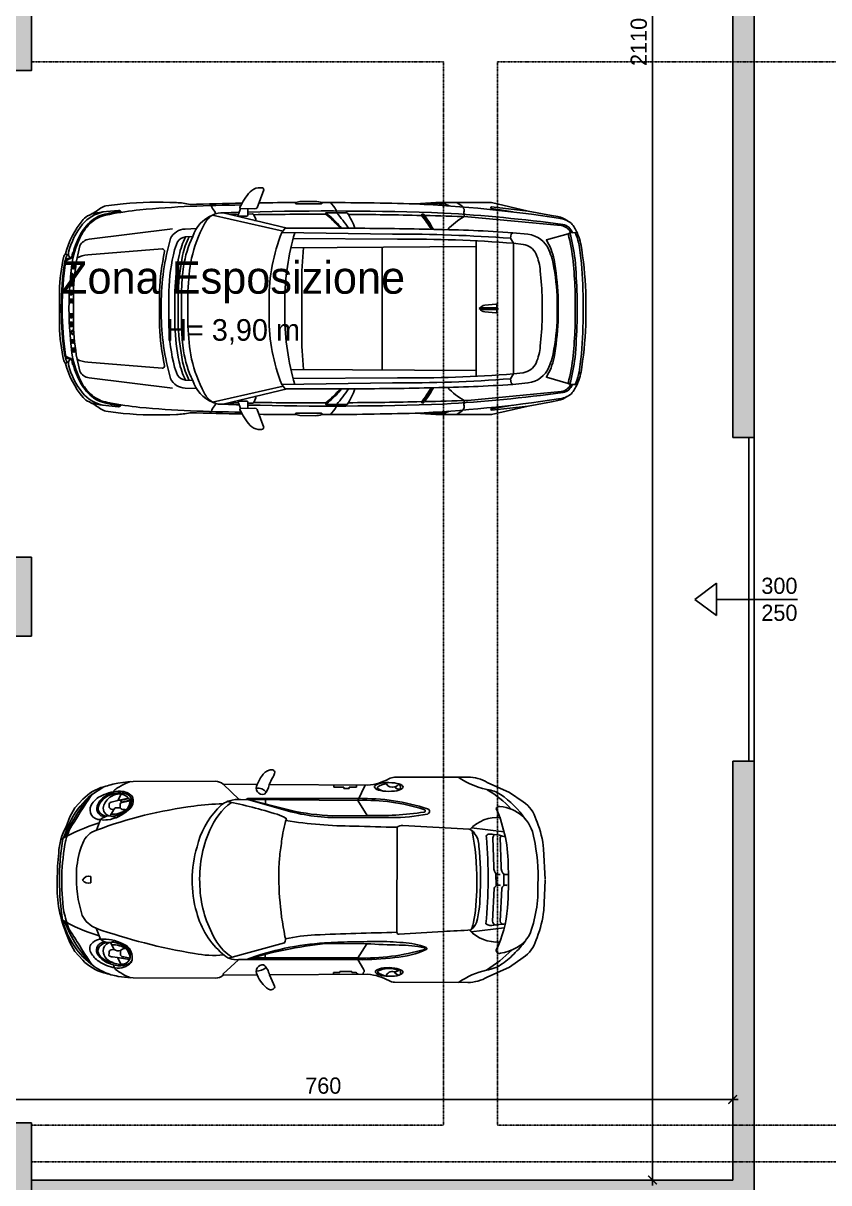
# Model space of a CAD drawing. Header units: millimetres. Extents: x 515 to 43442, y -1882 to 9936.
# Drawn here: x 16896 to 17643, y 6997 to 8072 of the extents above; entities that cross this region are included whole.
import ezdxf

# ---------------------------------------------------------------- set-up
doc = ezdxf.new("R2010")
doc.units = ezdxf.units.MM
doc.linetypes.add('35', pattern=[1.5, 0.5, -0.25, 0.5, -0.25])
doc.layers.get('Defpoints').update_dxf_attribs({"color": 31})
doc.layers.add('AUTO', color=9, linetype='Continuous', lineweight=15, true_color=0x808080)
doc.layers.add('CAMP sez', color=7, linetype='Continuous', lineweight=15, true_color=0xbdbdbd)
for name, color, linetype in [('INF', 8, 'Continuous'), ('Interni F', 33, 'Continuous'), ('Q_100_ESECUTIVO', 3, 'Continuous'), ('SEZ', 170, 'Continuous'), ('Testi', 7, 'Continuous'), ('VOLTE', 8, 'Continuous')]:
    doc.layers.add(name, color=color, linetype=linetype)
doc.styles.add('T_ESE_q100', font='bahnschrift.ttf', dxfattribs={"height": 15})
doc.dimstyles.new('ESE_q100', dxfattribs={"dimscale": 0, "dimtxt": 15, "dimasz": 8, "dimexe": 5, "dimexo": 10, "dimgap": 5, "dimtad": 1, "dimdec": 0, "dimrnd": 0.5, "dimzin": 0, "dimdsep": 46, "dimtxsty": 'T_ESE_q100', "dimblk": 'ARCHTICK', "dimcen": 0.09, "dimdle": 5, "dimadec": 0, "dimazin": 0, "dimtfac": 1, "dimtdec": 0, "dimtofl": 0, "dimtmove": 2, "dimatfit": 3, "dimldrblk": 'ARCHTICK', "dimfxl": 20, "dimfxlon": 1, "dimtolj": 1, "dimtzin": 0, "dimarcsym": 0})

# ---------------------------------------------------------------- blocks, each defined once
blk = doc.blocks.new('_ArchTick')
at = {"color": 0, "linetype": 'ByBlock', "const_width": 0.15}
blk.add_lwpolyline([(-0.5, -0.5), (0.5, 0.5)], dxfattribs=at)
blk = doc.blocks.new('*D187')
at = {"layer": 'Defpoints', "color": 0, "transparency": 16777216}
for p in [(17553.6, 7074.4), (16794.6, 7052.7), (17553.6, 7052.7)]:
    blk.add_point(p, dxfattribs=at)
at = {"layer": 'Q_100_ESECUTIVO', "color": 0, "lineweight": -2, "transparency": 16777216}
for p, q in [((16789.6, 7074.4), (17558.6, 7074.4)), ((16794.6, 7062.7), (16794.6, 7079.4)), ((17553.6, 7062.7), (17553.6, 7079.4))]:
    blk.add_line(p, q, dxfattribs=at)
at = {"layer": 'Q_100_ESECUTIVO', "color": 0, "lineweight": -2, "transparency": 16777216, "xscale": 8, "yscale": 8, "zscale": 8, "rotation": 180}
blk.add_blockref('_ArchTick', (16794.6, 7074.4), dxfattribs=at)
at = {"layer": 'Q_100_ESECUTIVO', "color": 0, "lineweight": -2, "transparency": 16777216, "xscale": 8, "yscale": 8, "zscale": 8}
blk.add_blockref('_ArchTick', (17553.6, 7074.4), dxfattribs=at)
at = {"layer": 'Q_100_ESECUTIVO', "color": 0, "transparency": 16777216, "insert": (17174.1, 7087.1), "char_height": 15, "attachment_point": 5, "style": 'T_ESE_q100'}
blk.add_mtext('\\A1;760', dxfattribs=at)
blk = doc.blocks.new('*D188')
at = {"layer": 'Defpoints', "color": 0, "transparency": 16777216}
for p in [(17479.3, 9108.7), (17553.6, 9108.7), (17553.6, 6999.7)]:
    blk.add_point(p, dxfattribs=at)
at = {"layer": 'Q_100_ESECUTIVO', "color": 0, "lineweight": -2, "transparency": 16777216}
for p, q in [((17479.3, 6994.7), (17479.3, 9113.7)), ((17499.3, 9108.7), (17474.3, 9108.7)), ((17499.3, 6999.7), (17474.3, 6999.7))]:
    blk.add_line(p, q, dxfattribs=at)
at = {"layer": 'Q_100_ESECUTIVO', "color": 0, "lineweight": -2, "transparency": 16777216, "xscale": 8, "yscale": 8, "zscale": 8}
for p, rotation in [((17479.3, 9108.7), 90), ((17479.3, 6999.7), 270)]:
    blk.add_blockref('_ArchTick', p, dxfattribs=dict(at, rotation=rotation))
at = {"layer": 'Q_100_ESECUTIVO', "color": 0, "transparency": 16777216, "insert": (17466.6, 8054.2), "char_height": 15, "attachment_point": 5, "rotation": 90, "style": 'T_ESE_q100'}
blk.add_mtext('\\A1;2110', dxfattribs=at)
blk = doc.blocks.new('*D167')
at = {"layer": 'Defpoints', "color": 0, "transparency": 16777216}
for p in [(20969.5, 8712.2), (16281.4, 5552.3), (16293.6, 5534.3)]:
    blk.add_point(p, dxfattribs=at)
at = {"layer": 'Q_100_ESECUTIVO', "color": 0, "lineweight": -2, "transparency": 16777216}
for p, q in [((20961.4, 8733.1), (16277.2, 5549.5)), ((20963.9, 8720.5), (20954.4, 8734.4)), ((16288, 5542.6), (16278.5, 5556.4))]:
    blk.add_line(p, q, dxfattribs=at)
at = {"layer": 'Q_100_ESECUTIVO', "color": 0, "lineweight": -2, "transparency": 16777216, "xscale": 8, "yscale": 8, "zscale": 8}
for p, rotation in [((20957.3, 8730.2), 34.20169827599207), ((16281.4, 5552.3), 214.2016982759921)]:
    blk.add_blockref('_ArchTick', p, dxfattribs=dict(at, rotation=rotation))
at = {"layer": 'Q_100_ESECUTIVO', "color": 0, "transparency": 16777216, "insert": (18612.2, 7151.7), "char_height": 15, "attachment_point": 5, "rotation": 34.2017, "style": 'T_ESE_q100'}
blk.add_mtext('\\A1;5655', dxfattribs=at)
blk = doc.blocks.new('dwgFree.com - 3')
at = {"layer": 'Interni F'}
for points in [[(-92, 1833, -0.598981), (-100, 1846, -0.063724), (-6, 1989, -0.140902), (69, 2027), (100, 2027, -0.407929), (120, 2008), (59, 1842, -0.23415), (37, 1831), (-92, 1833)], [(-1773, 907), (-1773, 1067, -0.051573), (-1732, 1393), (-1716, 1415, -0.118905), (-1553, 1731, -0.118225), (-1496, 1773, 0.043314), (-1392, 1836, -0.101047), (-1343, 1858), (-1183, 1879, -0.033869), (-689, 1889, -0.049371), (-563, 1872, -0.003372), (-80, 1884, -0.003372)], [(-1685, 907, -0.034112), (-1649, 1375, -0.072723), (-1552, 1619, -0.086605), (-1454, 1724, -0.123379), (-1309, 1780, -0.018509), (-1027, 1823, -0.020436), (-89, 1867, -0.020436)], [(-372, 1878), (-367, 1862, 0.102432), (-337, 1810, -0.171519), (-327, 1786)], [(-94, 1833), (-115, 1781, 0.420882), (-109, 1764), (-35, 1764, 0.360361), (-27, 1774), (-26, 1832)], [(76, 1886, -0.00239), (418, 1890, -0.00239)], [(423, 1876), (652, 1876, 0.522992), (659, 1890, 0.067079), (598, 1900), (455, 1899), (418, 1890, 0.93122), (423, 1876)], [(659, 1890, -0.006025), (1522, 1877), (1714, 1889), (2232, 1889), (2570, 1811), (2786, 1770), (2847, 1759, -0.105323), (2931, 1723)], [(905, 1651, 0.049281), (794, 1794, 0.17179), (778, 1839), (740, 1889)], [(1522, 1877, -0.026387), (2851, 1745, -0.158783), (2971, 1696, -0.088175), (3024, 1611, -0.080442), (3067, 1451, -0.032875), (3106, 1005), (3106, 907)], [(1825, 1639, -0.081122), (1979, 1760, -0.289167), (1980, 1780, -0.237479), (1975, 1800, 0.332239), (1971, 1835, 0.21105), (1960, 1855), (1911, 1889)], [(2430, 1802), (2231, 1834, -0.928428), (2231, 1849), (2570, 1811)], [(-1689, 1403), (-1689, 1429, -0.106106), (-1560, 1688, -0.160297), (-1367, 1803)], [(-1647, 1425, -0.059057), (-1574, 1602, -0.09843), (-1456, 1736, -0.088872), (-1373, 1776, -0.02769), (-1208, 1810, -0.189226), (-1200, 1799)], [(-1480, 1781, -0.047113), (-1373, 1802), (-1227, 1817, -0.196742), (-1208, 1810)], [(-642, 907), (-642, 936), (-642, 1066), (-635, 1193), (-623, 1298, -0.074182), (-538, 1575, -0.215699), (-356, 1774), (300, 1625)], [(-583, 907), (-583, 1068, -0.036648), (-548, 1375, -0.064788), (-433, 1687, -0.12196), (-356, 1774)], [(-356, 1774, -0.087027), (-302, 1792, -0.001707), (-108, 1799, -0.001707)], [(-27, 1801, -0.015934), (1787, 1792, -0.019178), (2893, 1686, -0.271052), (2981, 1610)], [(-27, 1783), (13, 1784, -0.327672), (27, 1777), (47, 1735, -0.460928), (36, 1723)], [(695, 1781, 0.003886), (27, 1777)], [(840, 1651, 0.038592), (790, 1709, 0.024434), (695, 1794), (695, 1781, -0.049234), (830, 1651)], [(695, 1794), (893, 1794, -0.080101), (965, 1651)], [(1582, 1770, 0.003949), (903, 1780)], [(1692, 1641, 0.043653), (1602, 1781), (1586, 1781), (1582, 1770, -0.047564), (1671, 1642)], [(1586, 1781, -0.048172), (1679, 1642)], [(2964, 1611, 0.257239), (2877, 1676), (2013, 1758, 0.002341), (1611, 1770, 0.002341)], [(-724, 1646), (-1497, 1549, 0.25041), (-1585, 1489), (-1610, 1377)], [(-831, 907), (-831, 950, -0.065204), (-744, 1557, -0.277283), (-609, 1644), (-503, 1649)], [(170, 907), (170, 989, -0.097066), (288, 1612), (1314, 1597, -0.01963), (2407, 1558), (2436, 1512), (2436, 907)], [(288, 1612), (320, 1651), (338, 1651), (965, 1651, -0.005619), (1697, 1641, -0.013375), (2428, 1610), (2569, 1595, -0.271), (2763, 1450, -0.032313), (2792, 1368, -0.04734), (2838, 1027), (2838, 907)], [(2848, 907), (2848, 1026, 0.03092), (2810, 1361, 0.08575), (2739, 1544), (2940, 1601), (2964, 1611), (2981, 1610), (3024, 1611)], [(-760, 907), (-760, 1069, -0.052604), (-706, 1451), (-680, 1526, -0.219786), (-604, 1571), (-538, 1575)], [(-704, 907), (-704, 1070, -0.036745), (-664, 1400, -0.060988), (-604, 1571)], [(-672, 907), (-672, 1070, -0.036745), (-632, 1400, -0.060558), (-571, 1573)], [(408, 1610, 0.071482), (315, 976), (315, 907)], [(393, 1555), (1359, 1550, -0.022758), (2436, 1512), (2525, 1502, -0.256303), (2644, 1412, -0.08864), (2682, 1256, -0.028976), (2700, 994), (2700, 907)], [(2940, 1601, -0.0376), (2988, 1343, -0.008394), (3005, 1083), (3005, 907)], [(2957, 1608, -0.035652), (3005, 1362, -0.014631), (3024, 1031), (3024, 907)], [(3007, 1611, -0.067436), (3053, 1424, -0.026832), (3079, 1031), (3079, 907)], [(-1719, 1351, -0.113344), (-1700, 1403, -0.589393), (-1689, 1403, 0.324306), (-1669, 1381)], [(-847, 907), (-847, 1070, -0.033999), (-800, 1435, 0.495858), (-821, 1460), (-1511, 1405, 0.105645), (-1610, 1377, 0.037036), (-1643, 1055), (-1643, 907)], [(488, 1472, 0.024691), (473, 1129), (473, 907)], [(-1646, 1387, 0.093728), (-1710, 1361, 0.228975), (-1724, 1339, 0.038385), (-1756, 922), (-1756, 907)], [(-1649, 1378, 0.088064), (-1705, 1354, 0.233103), (-1716, 1338, 0.038388), (-1747, 922), (-1747, 907)], [(-1773, 907), (-1773, 748, 0.051573), (-1732, 422), (-1716, 400, 0.118905), (-1553, 84, 0.118225), (-1496, 42, -0.043314), (-1392, -21, 0.101047), (-1343, -43), (-1183, -64, 0.033869), (-689, -74, 0.049371), (-563, -57, 0.003372), (-80, -69, 0.003372)], [(-1646, 428, -0.093728), (-1710, 454, -0.228975), (-1724, 476, -0.038385), (-1756, 893), (-1756, 907)], [(-1649, 437, -0.088064), (-1705, 461, -0.233103), (-1716, 477, -0.038388), (-1747, 893), (-1747, 907)], [(-1685, 907, 0.034112), (-1649, 440, 0.072723), (-1552, 196, 0.086605), (-1454, 91, 0.123379), (-1309, 35, 0.018509), (-1027, -8, 0.020436), (-89, -52, 0.020436)], [(-847, 907), (-847, 745, 0.033999), (-800, 380, -0.495858), (-821, 355), (-1511, 410, -0.105645), (-1610, 438, -0.037036), (-1643, 760), (-1643, 907)], [(-831, 907), (-831, 865, 0.065204), (-744, 258, 0.277283), (-609, 171), (-503, 166)], [(-760, 907), (-760, 746, 0.052604), (-706, 364), (-680, 289, 0.219786), (-604, 244), (-538, 240)], [(-704, 907), (-704, 745, 0.036745), (-664, 415, 0.060988), (-604, 244)], [(-672, 907), (-672, 745, 0.036745), (-632, 415, 0.060558), (-571, 242)], [(-642, 907), (-642, 879), (-642, 749), (-635, 622), (-623, 516, 0.074182), (-538, 240, 0.215699), (-356, 41), (300, 189)], [(-583, 907), (-583, 747, 0.036648), (-548, 440, 0.064788), (-433, 128, 0.12196), (-356, 41)], [(170, 907), (170, 826, 0.097066), (288, 203), (1314, 218, 0.01963), (2407, 257), (2436, 303), (2436, 907)], [(288, 203), (320, 164), (338, 164), (965, 164, 0.005619), (1697, 174, 0.013375), (2428, 205), (2569, 219, 0.271), (2763, 365, 0.032313), (2792, 447, 0.04734), (2838, 788), (2838, 907)], [(408, 205, -0.071482), (315, 839), (315, 907)], [(393, 260), (1359, 265, 0.022758), (2436, 303), (2525, 313, 0.256303), (2644, 403, 0.08864), (2682, 559, 0.028976), (2700, 821), (2700, 907)], [(488, 343, -0.024691), (473, 686), (473, 907)], [(1522, -62, 0.026387), (2851, 70, 0.158783), (2971, 119, 0.088175), (3024, 204, 0.080442), (3067, 364, 0.032875), (3106, 810), (3106, 907)], [(2118, 907, -0.182263), (2170, 939), (2270, 948, -0.427499), (2279, 942), (2279, 915)], [(2292, 907, 0.312332), (2285, 915), (2156, 915, 0.069416), (2118, 907)], [(2118, 907, 0.182263), (2170, 876), (2270, 867, 0.427499), (2279, 873), (2279, 900)], [(2292, 907, -0.312332), (2285, 900), (2156, 900, -0.069416), (2118, 907)], [(2848, 907), (2848, 788, -0.03092), (2810, 453, -0.08575), (2739, 271), (2940, 214), (2964, 204), (2981, 205), (3024, 204)], [(2940, 214, 0.0376), (2988, 472, 0.008394), (3005, 732), (3005, 907)], [(2957, 207, 0.035652), (3005, 453, 0.014631), (3024, 784), (3024, 907)], [(3007, 204, 0.067436), (3053, 391, 0.026832), (3079, 784), (3079, 907)], [(-1719, 463, 0.113344), (-1700, 412, 0.589393), (-1689, 412, -0.324306), (-1669, 434)], [(-724, 169), (-1497, 266, -0.25041), (-1585, 326), (-1610, 438)], [(-1689, 412), (-1689, 386, 0.106106), (-1560, 127, 0.160297), (-1367, 12)], [(-1647, 389, 0.059057), (-1574, 213, 0.09843), (-1456, 79, 0.088872), (-1373, 39, 0.02769), (-1208, 5, 0.189226), (-1200, 16)], [(-27, 14, 0.015934), (1787, 23, 0.019178), (2893, 129, 0.271052), (2981, 205)], [(840, 164, -0.038592), (790, 106, -0.024434), (695, 20), (695, 34, 0.049234), (830, 164)], [(695, 20), (893, 20, 0.080101), (965, 164)], [(905, 164, -0.049281), (794, 20, -0.17179), (778, -24), (740, -75)], [(1692, 174, -0.043653), (1602, 33), (1586, 33), (1582, 45, 0.047564), (1671, 173)], [(1586, 33, 0.048172), (1679, 173)], [(2964, 204, -0.257239), (2877, 139), (2013, 56, -0.002341), (1611, 45, -0.002341)], [(1825, 176, 0.081122), (1979, 55, 0.289167), (1980, 35, 0.237479), (1975, 15, -0.332239), (1971, -20, -0.21105), (1960, -40), (1911, -74)], [(-1480, 34, 0.047113), (-1373, 13), (-1227, -2, 0.196742), (-1208, 5)], [(-372, -63), (-367, -47, -0.102432), (-337, 5, 0.171519), (-327, 28)], [(-356, 41, 0.087027), (-302, 23, 0.001707), (-108, 16, 0.001707)], [(-94, -19), (-115, 33, -0.420882), (-109, 51), (-35, 51, -0.360361), (-27, 41), (-26, -17)], [(-27, 31), (13, 31, 0.327672), (27, 38), (47, 80, 0.460928), (36, 92)], [(695, 34, -0.003886), (27, 38)], [(659, -75, 0.006025), (1522, -62), (1714, -74), (2232, -74), (2570, 4), (2786, 44), (2847, 56, 0.105323), (2931, 92)], [(1582, 45, -0.003949), (903, 35)], [(2430, 13), (2231, -20, 0.928428), (2231, -34), (2570, 4)], [(-92, -18, 0.598981), (-100, -31, 0.063724), (-6, -175, 0.140902), (69, -213), (100, -213, 0.407929), (120, -193), (59, -27, 0.23415), (37, -16), (-92, -18)], [(76, -72, 0.00239), (418, -75, 0.00239)], [(423, -61), (652, -61, -0.522992), (659, -75, -0.067079), (598, -85), (455, -84), (418, -75, -0.93122), (423, -61)]]:
    blk.add_lwpolyline(points, format="xyb", dxfattribs=at)
for points in [[(1627, 1884), (1803, 1874), (1839, 1858)], [(-256, 1794), (338, 1651)], [(-198, 1780), (-115, 1781)], [(2089, 1535), (2089, 907)], [(2407, 1558), (2412, 1598), (2428, 1610)], [(-1716, 1415), (-1699, 1404)], [(-1636, 1425), (-1652, 1425), (-1659, 1384)], [(2089, 1482), (372, 1471)], [(1217, 1476), (1217, 907)], [(-1652, 1149), (-1672, 1150), (-1672, 1157), (-1646, 1155), (-1647, 1144), (-1667, 1123), (-1649, 1122), (-1649, 1115), (-1675, 1117), (-1674, 1126), (-1652, 1149)], [(1217, 338), (1217, 907)], [(2089, 280), (2089, 907)], [(-1651, 774), (-1651, 773)], [(-1647, 710), (-1647, 702), (-1667, 688), (-1647, 673), (-1647, 665), (-1672, 683), (-1672, 692), (-1647, 710)], [(-1636, 389), (-1652, 389), (-1659, 431)], [(-1716, 400), (-1699, 411)], [(2089, 333), (372, 344)], [(2407, 257), (2412, 217), (2428, 205)], [(-256, 21), (338, 164)], [(-198, 35), (-115, 33)], [(1627, -69), (1803, -59), (1839, -44)]]:
    blk.add_lwpolyline(points, dxfattribs=at)
for points in [[(-1630, 1305), (-1629, 1312), (-1654, 1315), (-1655, 1308), (-1646, 1307), (-1648, 1291), (-1658, 1284), (-1659, 1275), (-1649, 1282, 0.775969), (-1633, 1280)], [(-1641, 1306), (-1635, 1305), (-1638, 1283, -0.695798), (-1644, 1284)], [(-1661, 1035), (-1658, 1035, 0.395772), (-1653, 1042), (-1651, 1066, 0.395772), (-1656, 1074), (-1664, 1074), (-1671, 1074, 0.395772), (-1677, 1068), (-1678, 1043, 0.395772), (-1673, 1036), (-1666, 1035), (-1664, 1035), (-1663, 1058), (-1668, 1058), (-1669, 1042), (-1670, 1043, -0.403759), (-1673, 1046), (-1672, 1065, -0.403759), (-1669, 1067), (-1666, 1067), (-1664, 1067), (-1662, 1067), (-1659, 1067, -0.403759), (-1657, 1064), (-1658, 1045, -0.403759), (-1661, 1042), (-1661, 1042)], [(-1653, 853), (-1653, 860), (-1679, 858), (-1678, 852), (-1669, 852), (-1668, 836), (-1677, 828), (-1676, 818), (-1668, 827, 0.775969), (-1651, 828)], [(-1651, 774, 0.395772), (-1657, 781), (-1664, 780), (-1672, 780, 0.395772), (-1677, 773), (-1675, 748, 0.395772), (-1670, 741), (-1662, 742), (-1655, 742, 0.395772), (-1650, 749)], [(-1671, 770, -0.403759), (-1669, 773), (-1666, 773), (-1664, 773), (-1662, 773), (-1659, 774, -0.403759), (-1656, 771), (-1655, 752, -0.403759), (-1658, 749), (-1660, 749), (-1663, 748), (-1665, 748), (-1667, 748, -0.403759), (-1670, 751)], [(-1664, 852), (-1658, 853), (-1657, 830, -0.695798), (-1663, 830)], [(-1631, 537), (-1632, 544), (-1657, 542), (-1657, 535), (-1648, 536), (-1646, 520), (-1655, 511), (-1654, 502), (-1645, 510, 0.775969), (-1629, 512)], [(-1642, 536), (-1637, 537), (-1635, 514, -0.695798), (-1640, 514)]]:
    blk.add_lwpolyline(points, format="xyb", close=True, dxfattribs=at)
for points in [[(-1664, 1231), (-1659, 1227), (-1661, 1206), (-1666, 1203), (-1667, 1194), (-1640, 1210), (-1639, 1219), (-1663, 1239)], [(-1654, 1223), (-1656, 1209), (-1645, 1215)], [(-1667, 986), (-1671, 986), (-1671, 960), (-1677, 960), (-1677, 993), (-1651, 993), (-1651, 960), (-1657, 960), (-1657, 986), (-1662, 986), (-1662, 963), (-1667, 963)], [(-1655, 612), (-1660, 612), (-1657, 586), (-1662, 585), (-1666, 618), (-1641, 621), (-1637, 588), (-1642, 587), (-1645, 613), (-1650, 613), (-1647, 590), (-1653, 589)]]:
    blk.add_lwpolyline(points, close=True, dxfattribs=at)
blk = doc.blocks.new('Porche')
at = {"layer": 'Interni F'}
for p, q in [((11109.5, 20583.6), (11124.1, 20569.6)), ((11212, 20583.1), (11212, 20581.1)), ((11212, 20581.1), (11221.1, 20581.1)), ((11221.1, 20581.1), (11221.1, 20579.8)), ((11221.1, 20579.8), (11226.2, 20579.8)), ((11226.2, 20579.8), (11226.2, 20581)), ((11226.2, 20581), (11233, 20581)), ((11233, 20581), (11233, 20582.9)), ((11234.3, 20568.8), (11241.1, 20582.9)), ((11003.6, 20564.3), (11003.6, 20561.8)), ((11011.7, 20568.3), (11005.5, 20566.9)), ((11011.7, 20568.3), (11021.8, 20570.5)), ((11013.9, 20564.6), (11013.9, 20561.5)), ((11014.3, 20568.4), (11022, 20570.2)), ((11014.3, 20568.4), (11015.2, 20566.8)), ((11015.2, 20566.8), (11023, 20568.7)), ((11023.2, 20568.2), (11015.5, 20566.6)), ((11125.5, 20569.6), (11234.8, 20568.8)), ((11132.2, 20570.5), (11130.6, 20569.6)), ((11132.2, 20570.5), (11235.1, 20570.5)), ((11132.2, 20569.6), (11172.2, 20558.2)), ((11148.5, 20569.6), (11148.5, 20565.2)), ((11234.3, 20568.8), (11242.8, 20554.9)), ((11004.8, 20554.1), (11008.1, 20560)), ((11008.1, 20560), (11009.4, 20561.5)), ((11009.4, 20561.5), (11014.2, 20561.5)), ((11018.3, 20560.1), (11018.9, 20559.5)), ((11270.6, 20543.9), (11270.6, 20446.6)), ((11339.7, 20543.5), (11370, 20539.6)), ((11360.4, 20507.2), (11359.5, 20534.2)), ((11367.2, 20507.4), (11366.1, 20534.4)), ((11362.3, 20501.1), (11362.5, 20489.7)), ((11369.6, 20500.6), (11369.5, 20490)), ((10986.8, 20492), (10986.8, 20498.1)), ((11339.5, 20447), (11370, 20450.7)), ((11360.4, 20453.4), (11370.7, 20454.4)), ((11204, 20436), (11242.8, 20436)), ((11242.8, 20436), (11234, 20422.2)), ((11148.5, 20426), (11148.5, 20421.2)), ((11011.5, 20422.9), (11022.8, 20421.2)), ((11123.9, 20420.9), (11109.7, 20407.8)), ((11123.8, 20421.2), (11123.9, 20420.9)), ((11123.8, 20421.2), (11234.4, 20421.2)), ((11131.2, 20421.2), (11131.2, 20421.2)), ((11131.2, 20421.2), (11131.2, 20421.2)), ((11131.2, 20421.2), (11131.2, 20421.2)), ((11131.2, 20421.2), (11131.2, 20421.2)), ((11136.5, 20422.8), (11234.3, 20422.8)), ((11234, 20422.2), (11234.4, 20421.2)), ((11234.4, 20421.2), (11239.5, 20412.3)), ((11109.7, 20407.8), (11109.7, 20406.8)), ((11211.9, 20407.3), (11211.9, 20409.3)), ((11211.9, 20409.3), (11217.8, 20409.3)), ((11217.8, 20409.3), (11217.8, 20410.1)), ((11217.8, 20410.1), (11228.7, 20410.1)), ((11228.7, 20410.1), (11228.7, 20409.3)), ((11228.7, 20409.3), (11231.2, 20409.3))]:
    blk.add_line(p, q, dxfattribs=at)
for points in [[(11140.9, 20583.4, -0.072509), (11146.6, 20593, -0.27617), (11155.4, 20596.9, -1.782172), (11155.4, 20596.9, -1.782172)], [(11155.4, 20596.9, -0.351095), (11157.1, 20593.7, -0.072326), (11155, 20589.7, 0.01205), (11152.1, 20583)], [(10963.8, 20544), (10967.3, 20553.3), (10972, 20561.5), (10979.3, 20569.6, -0.13852), (10998.9, 20581.2, -0.015928), (11011.9, 20584.6), (11020.9, 20585.8), (11026.1, 20586), (11102.2, 20586.3, -0.186637), (11109.5, 20583.6), (11140.9, 20583.4)], [(11023.5, 20585.9, 0.055163), (11014.3, 20581.8, 0.006877), (11009.8, 20579, 0.006877)], [(11152.3, 20583.3), (11243.5, 20582.9, 0.105155), (11263, 20588.7, -0.114497), (11268.2, 20590.2), (11336.2, 20590.5, -0.137321), (11354.2, 20585.5), (11374.7, 20576.3), (11387.6, 20567.6, -0.178453), (11399.5, 20551), (11400.4, 20548.8, -0.069194), (11406.5, 20524), (11407.9, 20495.7)], [(11327.1, 20590.5, 0.106527), (11358.1, 20578, -0.249501)], [(10998.9, 20581.2), (10987.4, 20573.8, 0.01029), (10966.8, 20541, 0.002561), (10963.5, 20531.6, 0.07668)], [(10992, 20540.8), (10995.6, 20550.7, -0.575953), (10987.1, 20564, -0.188319), (10997.1, 20572.9, -0.126448), (11014.3, 20577, -0.202624), (11025, 20572.4, -0.36876), (11021.6, 20559.7, -0.155721), (11002.2, 20550.5, -0.077311), (10995.7, 20550.7, -2.834614)], [(11007.6, 20575.2, 0.190068), (10995.1, 20568, 0.147888), (10992.3, 20561.3, 0.503453), (11001, 20553.7, 1.721821)], [(11009.8, 20579, 0.143289), (11008.2, 20577.3, 0.134037), (11007.6, 20575.2)], [(11140.9, 20583.4, 0.690903), (11147.6, 20574.4, 0.169938), (11152.1, 20583, 0.169938)], [(11149.4, 20576.4, 0.234889), (11140, 20580.1, -1.161801)], [(11252.5, 20581, 0.053812), (11252.4, 20579.7)], [(11252.4, 20579.7, 0.032583), (11257.3, 20577.5)], [(11260.7, 20584, 0.150046), (11252.5, 20581, 0.150046)], [(11260.7, 20584, 0.358753), (11268.2, 20581.4, 0.294844), (11273.5, 20579.3, 0.454357), (11272.2, 20583.5, -0.056722)], [(11268.2, 20581.4, 0.157321), (11272.7, 20584, 0.157321)], [(11354.2, 20578.8, -0.069718), (11376.4, 20560.9, -0.069718)], [(11354.2, 20578.8, -0.110017), (11366.4, 20574.4, -0.098357), (11389.7, 20551.3, -0.098357)], [(10987.4, 20573.8, 0.10546), (10968.6, 20550.5, 0.031365), (10960.4, 20531, 0.076593), (10960.7, 20457.5, 0.177645), (10989.5, 20415.1, -0.90279)], [(10962.8, 20534.3, -0.087544), (10988.3, 20574.7, -2.896168)], [(10992, 20540.9, -0.058044), (11082.3, 20563.3, -0.035408), (11109.1, 20565.4, -0.035408)], [(11009.5, 20574, 0.218899), (10998.8, 20564.2, 0.215223), (10998.9, 20558.3, 1.208549)], [(11005.5, 20566.9, 0.317251), (11003.6, 20564.3, -0.055997)], [(11009.5, 20574, -0.175925), (11017.4, 20573.6, -0.179301), (11023.2, 20568.2), (11023.2, 20568.2, -0.21352), (11020, 20559.3, -0.21352)], [(11015.5, 20566.6, 0.297456), (11013.9, 20564.6, 1.084283)], [(11019.5, 20560, 0.228057), (11023.2, 20568.2, 0.228057)], [(11115.4, 20568.3, 0.169485), (11104.2, 20560.7, 0.132863), (11085.2, 20525.7, 0.145479), (11085, 20464.7, 0.153026), (11109, 20426.5, 0.237678), (11123.8, 20421.2, 1.182337)], [(11117.1, 20566.8, 0.141029), (11097.1, 20541, 0.12099), (11087.9, 20489.2, 0.112391), (11100.3, 20443.2, 0.14335), (11117.8, 20423.5, 0.836053)], [(11163.6, 20530.5, -0.052887), (11168, 20551.6, 0.115526), (11159.4, 20555.8, 0.025809), (11113.1, 20567.6, 0.025809)], [(11115.4, 20568.3, -0.072763), (11125.5, 20569.6, -11.507414)], [(11132.2, 20569.6), (11171.5, 20559.5, 0.045903), (11211, 20554.5), (11242.8, 20554.9, 0.044862), (11295.7, 20557.9, 0.944843), (11295.4, 20560.4, 0.084084), (11234.8, 20568.8)], [(11298.7, 20561.1, 0.083212), (11235.1, 20570.5, 0.096498)], [(10995.7, 20550.7, -0.183425), (11003.6, 20554.1, -0.151703), (11009.8, 20552.4, -0.151703)], [(10998.9, 20558.3, 0.20639), (11003.6, 20554.1, 0.20639)], [(11003.6, 20561.8, 0.168553), (11008.1, 20560, 0.395173)], [(11005.7, 20555.7, 0.176455), (11019.5, 20560, 0.498381)], [(11015.6, 20556.4, -0.094061), (11006.7, 20553.8)], [(11013.9, 20561.5, 0.250354), (11018.3, 20560.1, 0.088257)], [(11172.2, 20558.2, 0.073937), (11222.2, 20552.9), (11265.5, 20552.8, 0.055406), (11298.7, 20556.2, 0.808495), (11298.7, 20561.1, 0.086229)], [(11362.5, 20561.3, -0.388016), (11365.9, 20563.1)], [(11362.7, 20430.1, 0.088607), (11373, 20469, 0.028011), (11373.7, 20506.6, 0.105858), (11362.5, 20561.3, 0.105858)], [(11365.9, 20563.1, -0.357959), (11397.4, 20534.3, 0.889019)], [(10955.7, 20494.9, -0.02479), (10957, 20519.9, -0.113027), (10963.8, 20544, 8.895916)], [(10959, 20532.3, -0.055204), (10994.5, 20547.6, -0.055204)], [(11167.6, 20550.1, 0.041804), (11230.5, 20545, 0.006943), (11270.6, 20543.9, 0.006943)], [(11270.6, 20543.9, -0.223926), (11275.9, 20545.5, 0.055581)], [(11338.1, 20541.8, -0.244106), (11366.8, 20552.7, -0.282448)], [(10992, 20540.8, 0.247752), (10979.4, 20528.9), (10977.7, 20525.1, 0.069796), (10973.5, 20502, 0.08811), (10978.9, 20461.8, 0.180402), (10991.7, 20450.1), (10995.8, 20440)], [(11337.5, 20542.1, -0.175247), (11342.4, 20538.4, 0.777854)], [(11340.2, 20540.6, -0.05526), (11344.5, 20494.2, -0.050532), (11341.9, 20457.9, -0.066858), (11339.4, 20448.8, -0.066858)], [(11347.6, 20484.4, 0.046048), (11346.5, 20526.6, 0.16566), (11342.2, 20538.6, -2.335261)], [(11353.4, 20534.6, -0.044804), (11353.1, 20454.5, 0.238811), (11360.4, 20453.4, 0.021376)], [(11353.4, 20534.6, -0.445282), (11355.3, 20537.6, 0.015483), (11360.1, 20537.4, -0.066509), (11370.9, 20535, 0.282691)], [(11359.5, 20534.2, -0.211184), (11361.1, 20537.4)], [(11366.1, 20534.4, -0.136104), (11367.7, 20536)], [(11397.4, 20534.4, -0.064182), (11401.2, 20491.2, -0.064182)], [(10963.5, 20531.6, 0.083105), (10961.9, 20465.2, 0.023632), (10966.5, 20449.4, -0.021796), (10975, 20436.1, 0.007521), (10988.1, 20416.2, 0.086692), (11004.9, 20407.2, 0.086692)], [(11114.5, 20422.6), (11166.4, 20436.7, 0.226485), (11166.8, 20442.6, -0.065633), (11161.6, 20515.2, 0.004741), (11163.6, 20530.6, -0.047861)], [(11360.4, 20507.2, 0.271432), (11363.3, 20500.1), (11366.1, 20500.1)], [(11367.2, 20507.4, 0.279345), (11370.1, 20500.1), (11372.9, 20500.1)], [(10955.7, 20495.1, 0.111772), (10963.8, 20446, -8.895916)], [(10986.8, 20498.1, 0.379819), (10979.2, 20494.7, 0.338258), (10986.8, 20492, 0.338258)], [(11152.4, 20407), (11243.7, 20407.6, -0.105155), (11263.1, 20401.8, 0.114497), (11268.4, 20400.3), (11336.4, 20400.2, 0.137321), (11354.4, 20405.2), (11374.9, 20414.5), (11387.7, 20423.2, 0.178453), (11399.6, 20439.8), (11400.5, 20442, 0.069194), (11406.6, 20466.8), (11407.9, 20495)], [(11360.7, 20487.2, -0.440423), (11366.4, 20490.1, -0.501942)], [(11366.4, 20427.3, 0.221148), (11393.3, 20443.8, 0.102687), (11401.2, 20491.2, -3.895248)], [(11367.8, 20487.2, -0.521005), (11372.8, 20490.1, -0.501942)], [(11347.6, 20484.5, -0.068861), (11344.4, 20455.7, -0.093412), (11339.5, 20448.8, -0.093412)], [(11360.7, 20487.2), (11359.3, 20457, 0.391814), (11361.9, 20453.6, 0.650894)], [(11367.8, 20487.2), (11366.3, 20457, 0.466478), (11369.7, 20454.3, 0.650894)], [(10959.7, 20458, 0.06019), (10994.5, 20443.1, 0.06019)], [(10962.5, 20456.5, 0.114941), (10989.5, 20415.1, 1.204731)], [(10963.8, 20446.1), (10967.4, 20436.7), (10972.1, 20428.5), (10979.4, 20420.4, 0.136813), (10999, 20408.8, 0.019423), (11012.1, 20405.5), (11021.1, 20404.3), (11026.3, 20404.1), (11102.4, 20403.9, 0.186637), (11109.6, 20406.7), (11141.1, 20406.9)], [(10991.6, 20450, 0.043021), (11082.9, 20426.8, 0.077808), (11109.8, 20425.5, 0.077808)], [(11167.3, 20440.4, -0.041322), (11194.6, 20444.1, -0.003268), (11270.6, 20446.6, -0.003268)], [(11270.6, 20446.6, 0.456399), (11272.6, 20444.8, -0.001187), (11313.6, 20447.4, 0.00151), (11339.5, 20448.8, 0.00151)], [(11337.9, 20448.7, 0.227498), (11366, 20437.7, 0.227498)], [(10995.8, 20440, -0.126471), (11016, 20435.9, -0.435483), (11024.4, 20418.3, -0.241829), (11009.4, 20413.4, -0.1138), (10994.2, 20419.5, -0.112109), (10986.9, 20427.5, -0.371179), (10988.7, 20436.9, -0.124313), (10995.8, 20440.1, 0.372505)], [(10995.8, 20440, 0.196726), (11002.7, 20436.8, 0.196726)], [(11005.9, 20437, 0.326541), (10998.5, 20431.3, 0.36775), (11006.8, 20418.5, 0.36775)], [(11005, 20437), (11005, 20437), (11008.4, 20430.5), (11005.6, 20430.2, 0.332583), (11003.8, 20427.3), (11003.7, 20424.7, 0.189283), (11007, 20423.5), (11011.5, 20422.9), (11015.1, 20416.6)], [(11005, 20437, 0.100991), (11008.7, 20438.6)], [(11203.6, 20436.7, 0.074332), (11131.2, 20421.2, 0.074332)], [(11131.2, 20421.2, -0.04743), (11204, 20436, -0.148443)], [(11297.8, 20432.5, 0.080247), (11276.3, 20437, 0.021546), (11252.1, 20438.1, -0.004041), (11227.8, 20437.6, 0.010677), (11203.6, 20436.7)], [(11242.8, 20436, 0.008248), (11272.6, 20434.7, -0.053453), (11295.8, 20432.3, -0.053453)], [(11353.6, 20411.7, 0.122878), (11368.3, 20417.5, 0.050605), (11380.3, 20427.9, 0.050006), (11390.8, 20440.5, 0.616533)], [(11020, 20431.1, 0.132155), (11006.2, 20434.8, 0.132155)], [(11006.8, 20418.5, 0.198425), (11018.2, 20417.2, 0.473542), (11022.6, 20427.9, 1.391746)], [(11008.4, 20430.5, 0.241747), (11014.4, 20429.4), (11014.4, 20425, 0.25075), (11017.3, 20423.7), (11023.3, 20422.4)], [(11014.4, 20429.4, -0.25636), (11020, 20431.1, -0.137958), (11023.3, 20422.4, -0.137958)], [(11234.4, 20421.2, 0.034295), (11268.6, 20423.1, 0.090259), (11298.3, 20431, 0.090259)], [(11296.2, 20430.8, -0.078215), (11234.4, 20422.7)], [(11295.7, 20432.3, -0.643651), (11296.2, 20430.8, -1.465427)], [(11297.8, 20432.5, -0.265845), (11298.3, 20431)], [(11353.6, 20411.7, 0.060409), (11377, 20430.2, 0.060409)], [(11362.7, 20430.2, 0.612964), (11366.5, 20427.3, 0.089259)], [(11023.7, 20404.2, -0.069645), (11009.7, 20412, -0.126898), (11008, 20416.1, -0.126898)], [(11141.1, 20406.9, -0.651658), (11147, 20416.2, -0.420762)], [(11140.1, 20410.4, 0.146646), (11149.4, 20413.7, 0.146646)], [(11147, 20416.2, -0.189022), (11152.4, 20407)], [(11141.1, 20406.9, 0.164652), (11151.6, 20393.9, 0.501598), (11157.5, 20395.9, 1.077784)], [(11231.2, 20409.3, -0.280803), (11233.6, 20408.7, 0.056566), (11234.6, 20407.6, 0.056566)], [(11239.5, 20412.3, -0.275999), (11240.2, 20409.8, 0.324595), (11239.4, 20407.6, 0.324595)], [(11252.2, 20409.8, 0.118756), (11260.7, 20405.9)], [(11252.7, 20410.5, -0.225745), (11272.1, 20411.1)], [(11260.7, 20405.9, -0.227084), (11263.4, 20409.5, -0.230185), (11268, 20409.9, 0.206801), (11273.4, 20412.2, 0.206801)], [(11268, 20409.9, 0.259448), (11273, 20407, 0.259448)], [(11273.7, 20412, -0.060706), (11273.9, 20407.4, -0.060706)], [(11327.7, 20400.2, -0.089941), (11353.6, 20411.7)]]:
    blk.add_lwpolyline(points, format="xyb", dxfattribs=at)
for points in [[(11011.7, 20568.3), (11014.9, 20574.3)], [(11275.9, 20545.5), (11337.5, 20542.1)], [(11157.5, 20395.8), (11152.4, 20407)]]:
    blk.add_lwpolyline(points, dxfattribs=at)
blk.add_arc((11253.3, 20409.6), 1.07, 114.0954, 168.7911, dxfattribs=at)
for centre, major_axis, ratio, start_param, end_param in [((11009.1, 20564.6), (-15.1, -5.8), 0.617255, 1.156276, 7.093195), ((11008.8, 20426.6), (-16.4, 5.6), 0.597722, 5.509705, 9.388108), ((11008.3, 20427.4), (-14.7, 3.1), 0.6228, 3.530057, 7.954699), ((11008.8, 20426.6), (-16.4, 5.6), 0.597722, 9.861706, 11.299994)]:
    blk.add_ellipse(centre, major_axis=major_axis, ratio=ratio, start_param=start_param, end_param=end_param, dxfattribs=at)
for centre, major_axis, ratio in [((11262.9, 20581.2), (13.3, -0.1), 0.307577), ((11263.4, 20409.8), (12.8, -0.2), 0.314439)]:
    blk.add_ellipse(centre, major_axis=major_axis, ratio=ratio, dxfattribs=at)
blk.add_point((10963.5, 20531.6), dxfattribs=at)

msp = doc.modelspace()

# ---------------------------------------------------------------- hatches: boundary and pattern name
at = {"layer": 'CAMP sez'}
h = msp.add_hatch(color=256, dxfattribs=at)
h.dxf.hatch_style = 1
h.paths.add_polyline_path([(16446.6, 6994.7), (16293.6, 6994.7), (16293.6, 6979.7), (16446.6, 6979.7)], flags=17)
h.paths.add_polyline_path([(16789.6, 6994.7), (16536.6, 6994.7), (16536.6, 6979.7), (16789.6, 6979.7)], flags=17)
h.paths.add_polyline_path([(15701.6, 6338.7), (15674.6, 6338.7), (15674.6, 6318.7), (15701.6, 6318.7)], flags=17)
h.paths.add_polyline_path([(16903.6, 7576.7), (16789.6, 7576.7), (16789.6, 7549.7), (16794.6, 7549.7), (16794.6, 7530.7), (16789.6, 7530.7), (16789.6, 7503.7), (16903.6, 7503.7)], flags=17)
h.paths.add_polyline_path([(15925.1, 9914.7), (15905.1, 9914.7), (15905.1, 9516.7), (15925.1, 9516.7)], flags=17)
h.paths.add_polyline_path([(15945.1, 9516.7), (15885.1, 9516.7), (15885.1, 9496.7), (15945.1, 9496.7)], flags=17)
h.paths.add_polyline_path([(16062.6, 9516.7), (16035.1, 9516.7), (16035.1, 9496.7), (16062.6, 9496.7)], flags=17)
h.paths.add_polyline_path([(15795.1, 9516.7), (15682.6, 9516.7), (15682.6, 9496.7), (15795.1, 9496.7)], flags=17)
h.paths.add_polyline_path([(16208.6, 9181.7), (16062.6, 9181.7), (16062.6, 9165.7), (16181.6, 9165.7), (16181.6, 9072.7), (16234.6, 9072.7), (16234.6, 9083.7), (16208.6, 9083.7)], flags=17)
h.paths.add_polyline_path([(16062.6, 9170.7), (16042.6, 9170.7), (16042.6, 9165.7), (16062.6, 9165.7)], flags=17)
h.paths.add_polyline_path([(17801.6, 8096.7), (17738.6, 8096.7), (17738.6, 8024.7), (17801.6, 8024.7)], flags=17)
h.paths.add_polyline_path([(17801.6, 7050.7), (17738.6, 7050.7), (17738.6, 6951.7), (17801.6, 6989.7)], flags=17)
h.paths.add_polyline_path([(18316, 7344.1), (18296.9, 7372.2), (18264.7, 7350.3), (18283.8, 7322.2)], flags=17)
h.paths.add_polyline_path([(18838.3, 7699.1), (18819.2, 7727.2), (18786.9, 7705.3), (18806, 7677.1)], flags=17)
h.paths.add_polyline_path([(18845.6, 8096.7), (18782.6, 8096.7), (18782.6, 8024.7), (18845.6, 8024.7)], flags=17)
h.paths.add_polyline_path([(19370.9, 8061.1), (19368.6, 8096.7), (19305.6, 8096.7), (19305.6, 8016.7)], flags=17)
h.paths.add_polyline_path([(19909.8, 8433.4), (19891.9, 8459.8), (19831.5, 8418.8), (19849.5, 8392.3)], flags=17)
h.paths.add_polyline_path([(20162.9, 8605.4), (20144.9, 8631.8), (20113.5, 8610.5), (20131.5, 8584)], flags=17)
h.paths.add_polyline_path([(17573.6, 6979.7), (17553.6, 6979.7), (17553.6, 6850.1), (17330.4, 6698.4), (17341.6, 6681.8), (17573.6, 6839.5)], flags=17)
h.paths.add_polyline_path([(17309.3, 6659.9), (17298, 6676.6), (16903.6, 6478), (16903.6, 6455.7)], flags=17)
h.paths.add_polyline_path([(17322.5, 6710), (17290.2, 6688), (17309.3, 6659.9), (17341.6, 6681.8)], flags=17)
h.paths.add_polyline_path([(16903.6, 6528.7), (16789.6, 6528.7), (16789.6, 6501.7), (16794.6, 6501.7), (16794.6, 6482.7), (16789.6, 6482.7), (16789.6, 6455.7), (16903.6, 6455.7), (16903.6, 6478)], flags=17)
h.paths.add_polyline_path([(16903.6, 7052.7), (16789.6, 7052.7), (16789.6, 7025.7), (16794.6, 7025.7), (16794.6, 7006.7), (16789.6, 7006.7), (16789.6, 6979.7), (16903.6, 6979.7)], flags=17)
h.paths.add_polyline_path([(16293.6, 7052.7), (16228.6, 7052.7), (16228.6, 7025.7), (16233.6, 7025.7), (16233.6, 7006.7), (16228.6, 7006.7), (16228.6, 6979.7), (16293.6, 6979.7)], flags=17)
edge = h.paths.add_edge_path(flags=17)
edge.add_arc((16293.6, 7540.2), 218, 270, 282.4589, ccw=False)
edge.add_line((16293.6, 7322.2), (16293.6, 7305.2))
edge.add_arc((16293.6, 7540.2), 235, 270, 282.4589)
edge.add_line((16344.3, 7310.7), (16340.6, 7327.3))
edge = h.paths.add_edge_path(flags=17)
edge.add_line((16293.6, 7578.7), (16209.5, 7578.7))
edge.add_arc((16293.6, 7540.2), 92.5, 155.4041, 204.5959)
edge.add_line((16209.5, 7501.7), (16293.6, 7501.7))
edge.add_line((16293.6, 7501.7), (16293.6, 7578.7))
edge = h.paths.add_edge_path(flags=17)
edge.add_arc((16293.6, 7540.2), 235, 77.5411, 90)
edge.add_line((16293.6, 7775.2), (16293.6, 7758.2))
edge.add_arc((16293.6, 7540.2), 218, 77.5411, 90, ccw=False)
edge.add_line((16340.6, 7753), (16344.3, 7769.6))
h.paths.add_polyline_path([(16293.6, 6528.7), (16228.6, 6528.7), (16228.6, 6501.7), (16233.6, 6501.7), (16233.6, 6482.7), (16228.6, 6482.7), (16228.6, 6455.7), (16293.6, 6455.7)], flags=17)
h.paths.add_polyline_path([(15726.6, 6501.7), (15731.6, 6501.7), (15731.6, 6528.7), (15674.6, 6528.7), (15674.6, 6455.7), (15731.6, 6455.7), (15731.6, 6482.7), (15726.6, 6482.7)], flags=17)
h.paths.add_polyline_path([(16228.6, 6468.7), (15731.6, 6468.7), (15731.6, 6455.7), (16228.6, 6455.7)], flags=17)
h.paths.add_polyline_path([(15726.6, 7025.7), (15731.6, 7025.7), (15731.6, 7052.7), (15674.6, 7052.7), (15674.6, 6979.7), (15731.6, 6979.7), (15731.6, 7006.7), (15726.6, 7006.7)], flags=17)
h.paths.add_polyline_path([(15726.6, 7549.7), (15731.6, 7549.7), (15731.6, 7576.7), (15674.6, 7576.7), (15674.6, 7503.7), (15731.6, 7503.7), (15731.6, 7530.7), (15726.6, 7530.7)], flags=17)
h.paths.add_polyline_path([(15726.6, 8073.7), (15731.6, 8073.7), (15731.6, 8100.7), (15674.6, 8100.7), (15674.6, 8027.7), (15731.6, 8027.7), (15731.6, 8054.7), (15726.6, 8054.7)], flags=17)
h.paths.add_polyline_path([(15731.6, 8578.7), (15726.6, 8578.7), (15726.6, 8597.7), (15731.6, 8597.7), (15731.6, 8624.7), (15674.6, 8624.7), (15674.6, 8551.7), (15731.6, 8551.7)], flags=17)
h.paths.add_polyline_path([(16293.6, 8931.7), (15674.6, 8931.7), (15674.6, 8920.7), (16282.6, 8920.7), (16282.6, 8783.7), (16213.6, 8783.7), (16213.6, 8772.7), (16282.6, 8772.7), (16282.6, 8763.7), (16288.6, 8763.7), (16288.6, 8768.7), (16293.6, 8768.7)], flags=17)
h.paths.add_polyline_path([(16135.6, 8920.7), (16125.6, 8920.7), (16125.6, 8728.7), (16035.6, 8728.7), (16035.6, 8725.7), (16120.6, 8725.7), (16120.6, 8719.7), (16035.6, 8719.7), (16035.6, 8716.7), (16125.6, 8716.7), (16125.6, 8566.7), (15920.6, 8566.7), (15920.6, 8576.7), (15905.6, 8576.7), (15905.6, 8551.7), (16135.6, 8551.7), (16135.6, 8614.7), (16228.6, 8614.7), (16228.6, 8624.7), (16135.6, 8624.7), (16135.6, 8772.7), (16138.6, 8772.7), (16138.6, 8783.7), (16135.6, 8783.7)], flags=17)
h.paths.add_polyline_path([(15920.6, 8920.7), (15905.6, 8920.7), (15905.6, 8666.7), (15910.1, 8666.7), (15910.1, 8751.7), (15916.1, 8751.7), (15916.1, 8666.7), (15920.6, 8666.7), (15920.6, 8716.7), (15945.6, 8716.7), (15945.6, 8728.7), (15920.6, 8728.7)], flags=16)
h.paths.add_polyline_path([(16337.6, 8931.7), (16317.6, 8931.7), (16293.6, 8931.7), (16293.6, 8917.7), (16337.6, 8917.7)], flags=17)
h.paths.add_polyline_path([(16293.6, 8624.7), (16228.6, 8624.7), (16228.6, 8614.7), (16228.6, 8551.7), (16293.6, 8551.7)], flags=17)
h.paths.add_polyline_path([(16293.6, 8683.7), (16288.6, 8683.7), (16288.6, 8688.7), (16282.6, 8688.7), (16282.6, 8624.7), (16293.6, 8624.7)], flags=17)
h.paths.add_polyline_path([(16903.6, 8624.7), (16789.6, 8624.7), (16789.6, 8597.7), (16794.6, 8597.7), (16794.6, 8578.7), (16789.6, 8578.7), (16789.6, 8551.7), (16903.6, 8551.7)], flags=17)
h.paths.add_polyline_path([(16903.6, 8100.7), (16789.6, 8100.7), (16789.6, 8073.7), (16794.6, 8073.7), (16794.6, 8054.7), (16789.6, 8054.7), (16789.6, 8027.7), (16903.6, 8027.7)], flags=17)
h.paths.add_polyline_path([(16293.6, 8100.7), (16228.6, 8100.7), (16228.6, 8073.7), (16233.6, 8073.7), (16233.6, 8054.7), (16228.6, 8054.7), (16228.6, 8027.7), (16293.6, 8027.7)], flags=17)
h.paths.add_polyline_path([(17573.6, 8452.7), (17553.6, 8452.7), (17553.6, 7687.7), (17573.6, 7687.7)], flags=17)
h.paths.add_polyline_path([(17573.6, 7387.7), (17553.6, 7387.7), (17553.6, 6999.7), (16903.6, 6999.7), (16903.6, 6979.7), (17573.6, 6979.7)], flags=17)
h.paths.add_polyline_path([(16268.6, 5469.7), (16131.4, 5375.9), (16131.4, 5333.5), (16300.6, 5449.2), (16300.6, 5496.7), (20989, 8683.2), (20999.6, 8667.4), (21024.4, 8684.3), (20994.3, 8729.1), (16293.6, 5534.3), (16293.6, 5880.7), (15701.6, 5880.7), (15701.6, 5968.7), (15669.6, 5968.7), (15669.6, 5856.7), (15674.6, 5856.7), (15674.6, 5824.7), (15557.6, 5824.7), (15570.6, 5820.7), (15669.6, 5820.7), (15669.6, 5774.7), (15732.6, 5774.7), (15732.6, 5854.7), (16230.6, 5854.7), (16230.6, 5806.7), (16268.6, 5806.7), (16268.6, 5556.7), (16131.4, 5556.7), (16131.4, 5517.7), (16268.6, 5517.7)])
h.paths.add_polyline_path([(17553.6, 8947.7), (17573.6, 8947.7), (17573.6, 9108.7), (17553.6, 9108.7)], flags=17)
h.paths.add_polyline_path([(17573.6, 8857.7), (17553.6, 8857.7), (17553.6, 8752.7), (17573.6, 8752.7)], flags=17)
h.paths.add_polyline_path([(15962.6, 9165.7), (15962.6, 9170.7), (15656.6, 9170.7), (15656.6, 9496.7), (15682.6, 9496.7), (15682.6, 9564.7), (15656.6, 9564.7), (15656.6, 9873.7), (15682.6, 9873.7), (15682.6, 9914.7), (16167.6, 9914.7), (16167.6, 9564.7), (16062.6, 9564.7), (16062.6, 9181.7), (16077.6, 9181.7), (16077.6, 9547.7), (16177.6, 9547.7), (16177.6, 9493.7), (16536.6, 9493.7), (16536.6, 9504.7), (16207.6, 9504.7), (16207.6, 9564.7), (16188.6, 9564.7), (16188.6, 9873.7), (16207.6, 9873.7), (16207.6, 9914.7), (16704.6, 9914.7), (16704.6, 9504.7), (16626.6, 9504.7), (16626.6, 9493.7), (16704.6, 9493.7), (16704.6, 9126.7), (16682.6, 9126.7), (16682.6, 9083.7), (16316.6, 9083.7), (16316.6, 9072.7), (16682.6, 9072.7), (16682.6, 9044.7), (16693.6, 9044.7), (16693.6, 9072.7), (17006.6, 9072.7), (17006.6, 8931.7), (16693.6, 8931.7), (16693.6, 8958.7), (16682.6, 8958.7), (16682.6, 8931.7), (16427.6, 8931.7), (16427.6, 8917.7), (17026.6, 8917.7), (17026.6, 9014.7), (17335.6, 9014.7), (17335.6, 9108.7), (17759.6, 9108.7), (17759.6, 9089.7), (17786.6, 9089.7), (17786.6, 9108.7), (18803.6, 9108.7), (18803.6, 9089.7), (18830.6, 9089.7), (18830.6, 9108.7), (19848.6, 9108.7), (19848.6, 9089.7), (19899.6, 9089.7), (19899.6, 9175.7), (19891.6, 9175.7), (19891.6, 9485.7), (19899.6, 9485.7), (19899.6, 9536.7), (20127.6, 9536.7), (20127.6, 9479.7), (20330.6, 9121.7), (20155.6, 9121.7), (20155.6, 9175.7), (20127.6, 9175.7), (20127.6, 9105.7), (20180.6, 9012.7), (20190.1, 9018.1), (20140.3, 9105.7), (20339.6, 9105.7), (20484.8, 8849.6), (20341.6, 8752.2), (20233.7, 8941.7), (20224.1, 8936.2), (20345.4, 8723.4), (20768.9, 9011.2), (20753.5, 9034.1), (20508.9, 8867.9), (20157.6, 9487.6), (20157.6, 9566.7), (19861.6, 9566.7), (19861.6, 9138.7), (17295.6, 9138.7), (17295.6, 9034.7), (17026.6, 9034.7), (17026.6, 9092.7), (16724.6, 9092.7), (16724.6, 9934.7), (15636.6, 9934.7), (15636.6, 9097.7), (15429.6, 9097.7), (15429.6, 8551.7), (15464.6, 8551.7), (15464.6, 9072.7), (15687.6, 9072.7), (15687.6, 9165.7)])
h.paths.add_polyline_path([(15674.6, 6428.7), (15701.6, 6428.7), (15701.6, 6455.7), (15674.6, 6455.7)], flags=17)
h.paths.add_polyline_path([(20806.8, 8954.7), (20831.7, 8971.4), (20739.5, 9108.8), (21135.7, 9381.6), (21071.9, 8758.9), (21004.9, 8713.3), (21024.4, 8684.3), (21105, 8739), (21171.6, 9442.8), (20698.1, 9116.6)])
h.paths.add_polyline_path([(20994.3, 8729.1), (20969.5, 8712.2), (20994.4, 8729)])

# ---------------------------------------------------------------- linework, layer by layer
at = {"layer": 'INF'}
for p, q in [((17568.6, 7687.7), (17568.6, 7387.7)), ((17573.6, 7687.7), (17573.6, 7387.7)), ((17538.6, 7552.7), (17518.6, 7537.7)), ((17538.6, 7552.7), (17538.6, 7522.7)), ((17518.6, 7537.7), (17538.6, 7522.7)), ((17613.6, 7537.7), (17538.6, 7537.7))]:
    msp.add_line(p, q, dxfattribs=at)
at = {"layer": 'SEZ'}
for p, q in [((17553.6, 8452.7), (17553.6, 7687.7)), ((17573.6, 8452.7), (17573.6, 7687.7)), ((16903.6, 8027.7), (16903.6, 8100.7)), ((17573.6, 7687.7), (17553.6, 7687.7)), ((17553.6, 7387.7), (17553.6, 6999.7)), ((17573.6, 7387.7), (17553.6, 7387.7)), ((17573.6, 7387.7), (17573.6, 6839.5)), ((16903.6, 6999.7), (17553.6, 6999.7))]:
    msp.add_line(p, q, dxfattribs=at)
for points in [[(16789.6, 8027.7), (16789.6, 8054.7), (16794.6, 8054.7), (16794.6, 8073.7), (16789.6, 8073.7), (16789.6, 8100.7), (16903.6, 8100.7), (16903.6, 8027.7)], [(16789.6, 7503.7), (16789.6, 7530.7), (16794.6, 7530.7), (16794.6, 7549.7), (16789.6, 7549.7), (16789.6, 7576.7), (16903.6, 7576.7), (16903.6, 7503.7)], [(16789.6, 6979.7), (16789.6, 7006.7), (16794.6, 7006.7), (16794.6, 7025.7), (16789.6, 7025.7), (16789.6, 7052.7), (16903.6, 7052.7), (16903.6, 6979.7)]]:
    msp.add_lwpolyline(points, close=True, dxfattribs=at)
at = {"layer": 'VOLTE', "linetype": '35', "ltscale": 0.3}
for p, q in [((16903.6, 8035.7), (17285.6, 8035.7)), ((17285.6, 8035.7), (17285.6, 7050.7)), ((17335.6, 8035.7), (17738.6, 8035.7)), ((17335.6, 8035.7), (17335.6, 7050.7)), ((17285.6, 7050.7), (16903.6, 7050.7)), ((17738.6, 7050.7), (17335.6, 7050.7)), ((17738.6, 7016.7), (16903.6, 7016.7))]:
    msp.add_line(p, q, dxfattribs=at)

# ---------------------------------------------------------------- block references
at = {"layer": 'AUTO', "xscale": 0.1000191988077289, "yscale": 0.1000191988077289, "zscale": 0.1000191988077289}
msp.add_blockref('dwgFree.com - 3', (17106.9, 7716.4), dxfattribs=at)
at = {"layer": 'AUTO', "rotation": 359.9445440783474}
msp.add_blockref('Porche', (5952, -13206.4), dxfattribs=at)

# ---------------------------------------------------------------- texts
at = {"layer": 'Testi', "style": 'T_ESE_q100'}
for s, insert, char_height, attachment_point in [('Zona Esposizione', (17090.5, 7831.4), 30, 5), ('H= 3,90 m', (17090.5, 7785.5), 20, 5), ('300\\P250', (17613.6, 7537.7), 15, 6)]:
    msp.add_mtext(s, dxfattribs=dict(at, insert=insert, char_height=char_height, attachment_point=attachment_point))

# ---------------------------------------------------------------- dimensions: what is measured, and where the dimension line sits
at = {"layer": 'Q_100_ESECUTIVO'}
dim = msp.add_linear_dim(base=(17479.3, 9108.7), p1=(17553.6, 6999.7), p2=(17553.6, 9108.7), angle=90, dimstyle='ESE_q100', override={"dimscale": 1, "dimrnd": 5}, dxfattribs=at)
dim.commit()
dim.dimension.update_dxf_attribs({"geometry": '*D188', "text_midpoint": (17466.6, 8054.2)})
dim = msp.add_aligned_dim(p1=(20969.5, 8712.2), p2=(16293.6, 5534.3), distance=-21.8, dimstyle='ESE_q100', override={"dimscale": 1, "dimrnd": 5}, dxfattribs=at)
dim.commit()
dim.dimension.update_dxf_attribs({"geometry": '*D167', "text_midpoint": (18612.2, 7151.7)})
dim = msp.add_linear_dim(base=(17553.6, 7074.4), p1=(16794.6, 7052.7), p2=(17553.6, 7052.7), dimstyle='ESE_q100', override={"dimscale": 1, "dimrnd": 5}, dxfattribs=at)
dim.commit()
dim.dimension.update_dxf_attribs({"geometry": '*D187', "text_midpoint": (17174.1, 7087.1)})

doc.saveas('drawing.dxf')
